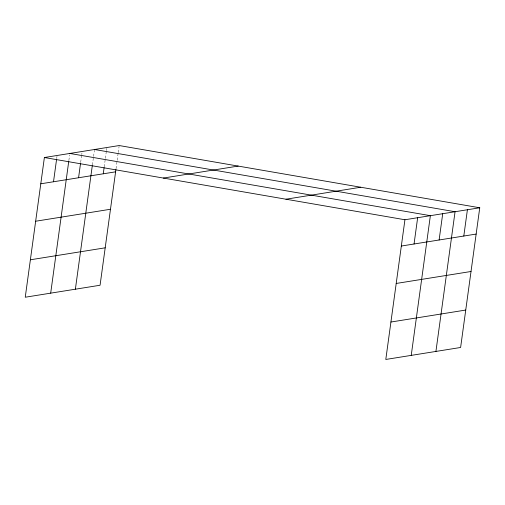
<?xml version="1.0" encoding="UTF-8"?>
<svg xmlns="http://www.w3.org/2000/svg" width="505" height="505" viewBox="0 0 505 505"><rect width="100%" height="100%" fill="white"/><g stroke="black" fill="none" stroke-linecap="round" stroke-linejoin="round"><path stroke-width="0.38" stroke-dasharray="2.52 1.89" d="M56.68 158.576L57.002 156.26M68.869 160.407L69.614 154.997M80.686 162.294L81.64 155.338M81.747 154.568L81.955 153.021M92.396 164.958L93.457 157.232M93.564 156.455L94.41 150.275M104.213 166.846L105.274 159.119M105.375 158.343L106.328 151.386M106.435 150.616L106.751 148.3M116.03 168.739L117.084 161.007M117.192 160.237L118.145 153.28M118.252 152.504L119.098 146.324"/><path stroke-width="0.76" d="M479.75 207.776L404.934 219.751L385.795 359.453L460.617 347.478L479.75 207.776L119.205 145.547L44.383 157.522L25.25 297.224L100.066 285.249L115.923 169.51M53.505 181.768L56.579 159.353M50.689 293.152L68.768 161.183M78.572 177.754L80.579 163.071M75.378 289.201L92.289 165.735M103.26 173.802L104.106 167.622M414.049 243.997L417.654 217.718M411.234 355.381L430.367 215.679L69.823 153.451M439.116 239.989L442.715 213.703M435.922 351.43L455.062 211.728L94.517 149.499M463.805 236.037L467.403 209.752M40.785 183.801L115.607 171.826M163.368 178.057L238.183 166.082M35.659 221.234L110.475 209.259M285.95 199.216L360.772 187.241M30.376 259.791L105.198 247.816M401.33 246.036L476.152 234.061M396.204 283.463L471.026 271.488M390.92 322.026L465.743 310.051M44.383 157.522L404.934 219.751"/></g></svg>
